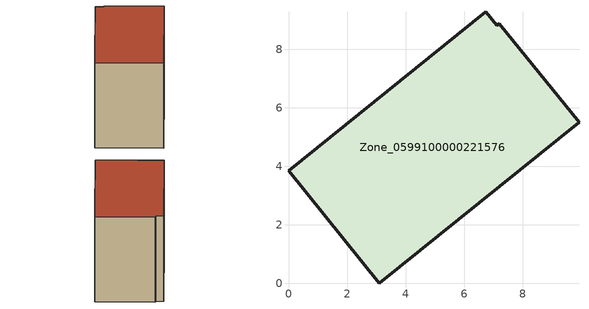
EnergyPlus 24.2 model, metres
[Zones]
Zone_0599100000221576
 floor ground (C_G): 7.2,8.87 9.92,5.5 3.1,0 0,3.85 6.73,9.29 7.11,8.82 z0
 wall outside (C_F): 3.1,0 9.92,5.5 7.2,8.87 7.11,8.82 6.73,9.29 0,3.85 3.1,0 z0:6.86
 roof outside (C_R): 9.92,5.5 7.2,8.87 7.11,8.82 6.73,9.29 0,3.85 3.1,0 z6.86
[BUILDING]
Pand.0599100000221576: North Axis=0; Terrain=City; Loads Convergence Tolerance Value=0.04; Temperature Convergence Tolerance Value=0.4; Solar Distribution=FullExterior; Maximum Number of Warmup Days=25; Minimum Number of Warmup Days=1
[Site:Location]
Rotterdam.The.Hague.AP_ZH_NLD Design_Conditions: Latitude=51.96; Longitude=4.45; Time Zone=1; Elevation=-4.5
[SITE:GROUNDTEMPERATURE:BUILDINGSURFACE]
18, 18, 18, 18, 18, 18, 18, 18, 18, 18, 18, 18
[MATERIAL] Thermal Absorptance=0.9; Solar Absorptance=0.7; Visible Absorptance=0.7
Name | Roughness | Thickness | Conductivity | Density | Specific Heat
G.TI.1946 | MediumSmooth | 0.15 | 1 | 540 | 1210
F.TI.1946 | Rough | 0.3 | 0.857143 | 1920 | 840
R.TI.1946 | MediumRough | 0.2 | 0.1 | 1500 | 1000
[CONSTRUCTION]
C_G: G.TI.1946
C_F: F.TI.1946
C_R: R.TI.1946
[ZONE]
Zone_0599100000221576: Type=1; Multiplier=1; Ceiling Height=Autocalculate; Volume=Autocalculate; Floor Area=autocalculate; Part of Total Floor Area=Yes
[ZONEINFILTRATION:DESIGNFLOWRATE]
Infil_Zone_0599100000221576: Zone or ZoneList or Space or SpaceList=Zone_0599100000221576; Schedule=AlwaysOn; Design Flow Rate Calculation Method=Flow/Area; Flow Rate per Floor Area=0.003; Constant Term Coefficient=1; Temperature Term Coefficient=0; Velocity Term Coefficient=0; Velocity Squared Term Coefficient=0
[HVACTEMPLATE:ZONE:IDEALLOADSAIRSYSTEM]
Zone_0599100000221576: Maximum Heating Supply Air Temperature=50; Minimum Cooling Supply Air Temperature=13; Maximum Heating Supply Air Humidity Ratio=0.0156; Minimum Cooling Supply Air Humidity Ratio=0.0077; Heating Limit=NoLimit; Cooling Limit=NoLimit; Dehumidification Control Type=ConstantSensibleHeatRatio; Cooling Sensible Heat Ratio=0.7; Dehumidification Setpoint=60; Humidification Control Type=None; Humidification Setpoint=30; Outdoor Air Method=None; Outdoor Air Flow Rate per Person=0.00944; Outdoor Air Flow Rate per Zone Floor Area=0; Outdoor Air Flow Rate per Zone=0; Demand Controlled Ventilation Type=None; Outdoor Air Economizer Type=NoEconomizer; Heat Recovery Type=None; Sensible Heat Recovery Effectiveness=0.7; Latent Heat Recovery Effectiveness=0.65
[ZONECONTROL:THERMOSTAT]
ThermostatControl_Zone_0599100000221576: Zone or ZoneList=Zone_0599100000221576; Control Type Schedule=DualSetpointControlType; Control 1=Thermostat_Zone_0599100000221576; Temperature Difference Between Cutout And Setpoint=0
[THERMOSTATSETPOINT:DUALSETPOINT]
Thermostat_Zone_0599100000221576: Heating Setpoint Temperature Schedule=HeatingSetpoint_Zone_0599100000221576; Cooling Setpoint Temperature Schedule=CoolingSetpoint_Zone_0599100000221576
[SCHEDULE:COMPACT]
HeatingSetpoint_Zone_0599100000221576: Through: 12/31, For: AllDays, Until: 24:00, 21
CoolingSetpoint_Zone_0599100000221576: Through: 12/31, For: AllDays, Until: 24:00, 24
DualSetpointControlType: Through: 12/31, For: AllDays, Until: 24:00, 4
AlwaysOn: Through: 12/31, For: AllDays, Until: 24:00, 1
